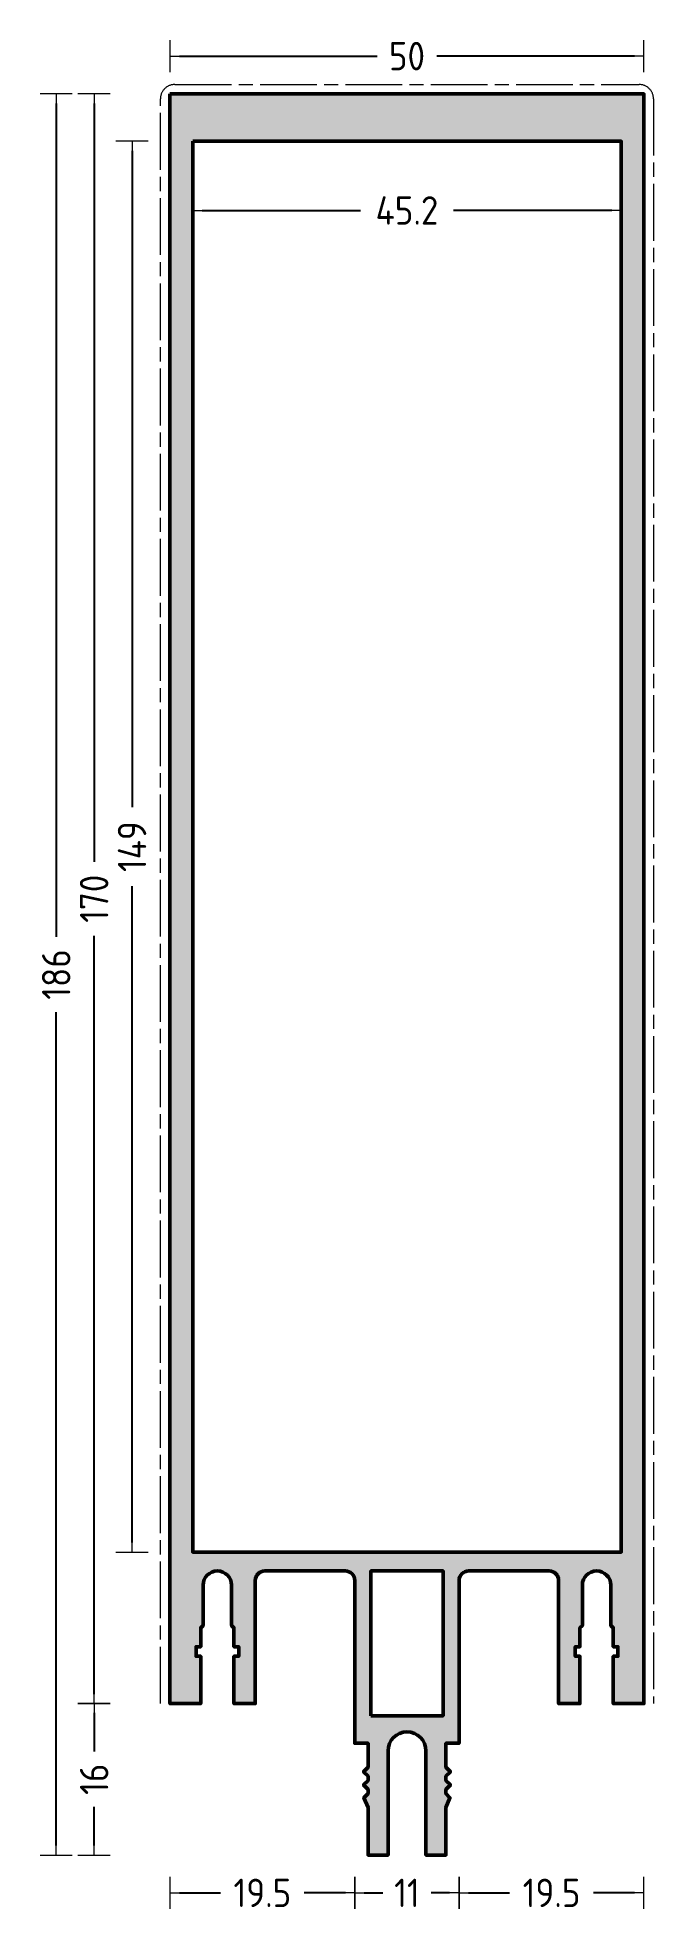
# Model space of a CAD drawing. Extents: x -39 to 26, y -6 to 192.
import ezdxf

# ---------------------------------------------------------------- set-up
doc = ezdxf.new("R2010")
doc.units = 0
doc.linetypes.add('AM_ISO08W050x2', pattern=[9, 6, -0.75, 1.5, -0.75])
doc.layers.get('0').update_dxf_attribs({"linetype": 'CONTINUOUS'})
for name, color, linetype, lineweight in [('AM_2N', 5, 'CONTINUOUS', 0), ('AM_S', 80, 'CONTINUOUS', 50), ('Docu-AM_5', 3, 'CONTINUOUS', 0), ('Docu-AM_8', 1, 'CONTINUOUS', 0)]:
    doc.layers.add(name, color=color, linetype=linetype, lineweight=lineweight)
doc.styles.get("Standard").update_dxf_attribs({"font": 'ISOCP'})
doc.dimstyles.new('HBS_CAT_1-1', dxfattribs={"dimscale": 0, "dimtxt": 3, "dimasz": 1, "dimexe": 1.5, "dimexo": 0.6, "dimgap": 1.5, "dimtad": 0, "dimdsep": 46, "dimtxsty": 'Standard', "dimblk": 'DIMCATBLOCK', "dimblk1": 'DIMCATBLOCK', "dimblk2": 'DIMCATBLOCK', "dimcen": 0, "dimse1": 1, "dimse2": 1, "dimclrd": 256, "dimclre": 256, "dimclrt": 2, "dimadec": 0, "dimazin": 0, "dimtfac": 0.7, "dimtofl": 0, "dimtmove": 0, "dimatfit": 3, "dimldrblk": 'DIMCATBLOCK', "dimfxl": 1, "dimtolj": 1, "dimarcsym": 0})

# ---------------------------------------------------------------- blocks, each defined once
blk = doc.blocks.new('DIMCATBLOCK')
for p, q in [((0, 0), (-1, 0)), ((0, -1.7), (0, 1.7))]:
    blk.add_line(p, q)
blk = doc.blocks.new('*D27')
at = {"layer": 'Docu-AM_5', "lineweight": -2}
for p, q in [((-24, 190), (-3.15, 190)), ((24, 190), (3.15, 190))]:
    blk.add_line(p, q, dxfattribs=at)
at = {"layer": 'Docu-AM_5', "lineweight": -2, "rotation": 180}
blk.add_blockref('DIMCATBLOCK', (-25, 190), dxfattribs=at)
at = {"layer": 'Docu-AM_5', "lineweight": -2}
blk.add_blockref('DIMCATBLOCK', (25, 190), dxfattribs=at)
at = {"layer": 'Docu-AM_5', "color": 2, "insert": (0, 190), "char_height": 3, "attachment_point": 5}
blk.add_mtext('\\A1;50', dxfattribs=at)
blk = doc.blocks.new('*D28')
at = {"layer": 'Docu-AM_5', "lineweight": -2}
for p, q in [((-33, 185), (-33, 104.9)), ((-33, 17), (-33, 97.1))]:
    blk.add_line(p, q, dxfattribs=at)
for p, rotation in [((-33, 186), 90), ((-33, 16), 270)]:
    blk.add_blockref('DIMCATBLOCK', p, dxfattribs=dict(at, rotation=rotation))
at = {"layer": 'Docu-AM_5', "color": 2, "insert": (-33, 101), "char_height": 3, "attachment_point": 5, "rotation": 90}
blk.add_mtext('\\A1;170', dxfattribs=at)
blk = doc.blocks.new('*D29')
at = {"layer": 'Docu-AM_5', "lineweight": -2}
for p, q in [((-33, 15), (-33, 10.92)), ((-33, 1), (-33, 5.08))]:
    blk.add_line(p, q, dxfattribs=at)
for p, rotation in [((-33, 16), 90), ((-33, 0), 270)]:
    blk.add_blockref('DIMCATBLOCK', p, dxfattribs=dict(at, rotation=rotation))
at = {"layer": 'Docu-AM_5', "color": 2, "insert": (-33, 8), "char_height": 3, "attachment_point": 5, "rotation": 90}
blk.add_mtext('\\A1;16', dxfattribs=at)
blk = doc.blocks.new('*D30')
at = {"layer": 'Docu-AM_5', "lineweight": -2}
for p, q in [((-37, 185), (-37, 96.97)), ((-37, 1), (-37, 89.03))]:
    blk.add_line(p, q, dxfattribs=at)
for p, rotation in [((-37, 186), 90), ((-37, 0), 270)]:
    blk.add_blockref('DIMCATBLOCK', p, dxfattribs=dict(at, rotation=rotation))
at = {"layer": 'Docu-AM_5', "color": 2, "insert": (-37, 93), "char_height": 3, "attachment_point": 5, "rotation": 90}
blk.add_mtext('\\A1;186', dxfattribs=at)
blk = doc.blocks.new('*D31')
at = {"layer": 'Docu-AM_5', "lineweight": -2}
for p, q in [((-4.5, -4), (-2.55, -4)), ((4.5, -4), (2.55, -4))]:
    blk.add_line(p, q, dxfattribs=at)
at = {"layer": 'Docu-AM_5', "lineweight": -2, "rotation": 180}
blk.add_blockref('DIMCATBLOCK', (-5.5, -4), dxfattribs=at)
at = {"layer": 'Docu-AM_5', "lineweight": -2}
blk.add_blockref('DIMCATBLOCK', (5.5, -4), dxfattribs=at)
at = {"layer": 'Docu-AM_5', "color": 2, "insert": (0, -4), "char_height": 3, "attachment_point": 5}
blk.add_mtext('\\A1;11', dxfattribs=at)
blk = doc.blocks.new('*D32')
at = {"layer": 'Docu-AM_5', "lineweight": -2}
for p, q in [((-24, -4), (-19.67, -4)), ((-6.5, -4), (-10.83, -4))]:
    blk.add_line(p, q, dxfattribs=at)
at = {"layer": 'Docu-AM_5', "lineweight": -2, "rotation": 180}
blk.add_blockref('DIMCATBLOCK', (-25, -4), dxfattribs=at)
at = {"layer": 'Docu-AM_5', "lineweight": -2}
blk.add_blockref('DIMCATBLOCK', (-5.5, -4), dxfattribs=at)
at = {"layer": 'Docu-AM_5', "color": 2, "insert": (-15.25, -4), "char_height": 3, "attachment_point": 5}
blk.add_mtext('\\A1;19.5', dxfattribs=at)
blk = doc.blocks.new('*D33')
at = {"layer": 'Docu-AM_5', "lineweight": -2}
for p, q in [((6.5, -4), (10.83, -4)), ((24, -4), (19.67, -4))]:
    blk.add_line(p, q, dxfattribs=at)
at = {"layer": 'Docu-AM_5', "lineweight": -2, "rotation": 180}
blk.add_blockref('DIMCATBLOCK', (5.5, -4), dxfattribs=at)
at = {"layer": 'Docu-AM_5', "lineweight": -2}
blk.add_blockref('DIMCATBLOCK', (25, -4), dxfattribs=at)
at = {"layer": 'Docu-AM_5', "color": 2, "insert": (15.25, -4), "char_height": 3, "attachment_point": 5}
blk.add_mtext('\\A1;19.5', dxfattribs=at)
blk = doc.blocks.new('*D34')
at = {"layer": 'Docu-AM_5', "lineweight": -2}
for p, q in [((-29, 180), (-29, 110.66)), ((-29, 33), (-29, 102.34))]:
    blk.add_line(p, q, dxfattribs=at)
for p, rotation in [((-29, 181), 90), ((-29, 32), 270)]:
    blk.add_blockref('DIMCATBLOCK', p, dxfattribs=dict(at, rotation=rotation))
at = {"layer": 'Docu-AM_5', "color": 2, "insert": (-29, 106.5), "char_height": 3, "attachment_point": 5, "rotation": 90}
blk.add_mtext('\\A1;149', dxfattribs=at)
blk = doc.blocks.new('*D35')
at = {"layer": 'Docu-AM_5', "lineweight": -2}
for p, q in [((-21.6, 173.7), (-4.89, 173.7)), ((21.6, 173.7), (4.89, 173.7))]:
    blk.add_line(p, q, dxfattribs=at)
at = {"layer": 'Docu-AM_5', "lineweight": -2, "rotation": 180}
blk.add_blockref('DIMCATBLOCK', (-22.6, 173.7), dxfattribs=at)
at = {"layer": 'Docu-AM_5', "lineweight": -2}
blk.add_blockref('DIMCATBLOCK', (22.6, 173.7), dxfattribs=at)
at = {"layer": 'Docu-AM_5', "color": 2, "insert": (0, 173.7), "char_height": 3, "attachment_point": 5}
blk.add_mtext('\\A1;45.2', dxfattribs=at)

msp = doc.modelspace()

# ---------------------------------------------------------------- hatches: boundary and pattern name
at = {"layer": 'Docu-AM_8'}
h = msp.add_hatch(color=256, dxfattribs=at)
edge = h.paths.add_edge_path()
edge.add_line((-25, 186), (25, 186))
edge.add_line((25, 186), (25, 16))
edge.add_line((25, 16), (21.75, 16))
edge.add_line((21.75, 16), (21.75, 21))
edge.add_line((21.75, 21), (22.25, 21))
edge.add_line((22.25, 21), (22.25, 22))
edge.add_line((22.25, 22), (21.75, 22))
edge.add_line((21.75, 22), (21.75, 24))
edge.add_line((21.75, 24), (21.5, 24.25))
edge.add_line((21.5, 24.25), (21.5, 28.5))
edge.add_arc((20, 28.5), 1.5, 360, 540)
edge.add_line((18.5, 28.5), (18.5, 24.25))
edge.add_line((18.5, 24.25), (18.25, 24))
edge.add_line((18.25, 24), (18.25, 22))
edge.add_line((18.25, 22), (17.75, 22))
edge.add_line((17.75, 22), (17.75, 21))
edge.add_line((17.75, 21), (18.25, 21))
edge.add_line((18.25, 21), (18.25, 16))
edge.add_line((18.25, 16), (16, 16))
edge.add_line((16, 16), (16, 29))
edge.add_arc((15, 29), 1, 360, 450)
edge.add_line((15, 30), (6.5, 30))
edge.add_arc((6.5, 29), 1, 90, 180)
edge.add_line((5.5, 29), (5.5, 11.8))
edge.add_line((5.5, 11.8), (4.1, 11.8))
edge.add_line((4.1, 11.8), (4.1, 9.283))
edge.add_line((4.1, 9.283), (4.583, 8.8))
edge.add_line((4.583, 8.8), (4.1, 8.317))
edge.add_line((4.1, 8.317), (4.1, 7.883))
edge.add_line((4.1, 7.883), (4.583, 7.4))
edge.add_line((4.583, 7.4), (4.1, 6.917))
edge.add_line((4.1, 6.917), (4.1, 6.483))
edge.add_line((4.1, 6.483), (4.536, 6.047))
edge.add_line((4.536, 6.047), (4.1, 5))
edge.add_line((4.1, 5), (4.1, 0))
edge.add_line((4.1, 0), (2, 0))
edge.add_line((2, 0), (2, 11))
edge.add_arc((0, 11), 2, 360, 540)
edge.add_line((-2, 11), (-2, 0))
edge.add_line((-2, 0), (-4.1, 0))
edge.add_line((-4.1, 0), (-4.1, 5))
edge.add_line((-4.1, 5), (-4.536, 6.047))
edge.add_line((-4.536, 6.047), (-4.1, 6.483))
edge.add_line((-4.1, 6.483), (-4.1, 6.917))
edge.add_line((-4.1, 6.917), (-4.583, 7.4))
edge.add_line((-4.583, 7.4), (-4.1, 7.883))
edge.add_line((-4.1, 7.883), (-4.1, 8.317))
edge.add_line((-4.1, 8.317), (-4.583, 8.8))
edge.add_line((-4.583, 8.8), (-4.1, 9.283))
edge.add_line((-4.1, 9.283), (-4.1, 11.8))
edge.add_line((-4.1, 11.8), (-5.5, 11.8))
edge.add_line((-5.5, 11.8), (-5.5, 29))
edge.add_arc((-6.5, 29), 1, 360, 450)
edge.add_line((-6.5, 30), (-15, 30))
edge.add_arc((-15, 29), 1, 90, 180)
edge.add_line((-16, 29), (-16, 16))
edge.add_line((-16, 16), (-18.25, 16))
edge.add_line((-18.25, 16), (-18.25, 21))
edge.add_line((-18.25, 21), (-17.75, 21))
edge.add_line((-17.75, 21), (-17.75, 22))
edge.add_line((-17.75, 22), (-18.25, 22))
edge.add_line((-18.25, 22), (-18.25, 24))
edge.add_line((-18.25, 24), (-18.5, 24.25))
edge.add_line((-18.5, 24.25), (-18.5, 28.5))
edge.add_arc((-20, 28.5), 1.5, 360, 540)
edge.add_line((-21.5, 28.5), (-21.5, 24.25))
edge.add_line((-21.5, 24.25), (-21.75, 24))
edge.add_line((-21.75, 24), (-21.75, 22))
edge.add_line((-21.75, 22), (-22.25, 22))
edge.add_line((-22.25, 22), (-22.25, 21))
edge.add_line((-22.25, 21), (-21.75, 21))
edge.add_line((-21.75, 21), (-21.75, 16))
edge.add_line((-21.75, 16), (-25, 16))
edge.add_line((-25, 16), (-25, 186))
h.paths.add_polyline_path([(-22.6, 181), (22.6, 181), (22.6, 32), (-22.6, 32)], flags=16)
h.paths.add_polyline_path([(-3.8, 14.7), (3.8, 14.7), (3.8, 30), (-3.8, 30)], flags=16)

# ---------------------------------------------------------------- linework, layer by layer
at = {"layer": 'AM_2N', "linetype": 'AM_ISO08W050x2'}
msp.add_lwpolyline([(-26, 16), (-26, 185.5, -0.4142136), (-24.5, 187), (24.5, 187, -0.4142136), (26, 185.5), (26, 16)], format="xyb", dxfattribs=at)
at = {"layer": 'AM_S'}
msp.add_lwpolyline([(-25, 186), (25, 186), (25, 16), (21.75, 16), (21.75, 21), (22.25, 21), (22.25, 22), (21.75, 22), (21.75, 24), (21.5, 24.25), (21.5, 28.5, 1), (18.5, 28.5), (18.5, 24.25), (18.25, 24), (18.25, 22), (17.75, 22), (17.75, 21), (18.25, 21), (18.25, 16), (16, 16), (16, 29, 0.4142136), (15, 30), (6.5, 30, 0.4142136), (5.5, 29), (5.5, 11.8), (4.1, 11.8), (4.1, 9.283), (4.583, 8.8), (4.1, 8.317), (4.1, 7.883), (4.583, 7.4), (4.1, 6.917), (4.1, 6.483), (4.536, 6.047), (4.1, 5), (4.1, 0), (2, 0), (2, 11, 1), (-2, 11), (-2, 0), (-4.1, 0), (-4.1, 5), (-4.536, 6.047), (-4.1, 6.483), (-4.1, 6.917), (-4.583, 7.4), (-4.1, 7.883), (-4.1, 8.317), (-4.583, 8.8), (-4.1, 9.283), (-4.1, 11.8), (-5.5, 11.8), (-5.5, 29, 0.4142136), (-6.5, 30), (-15, 30, 0.4142136), (-16, 29), (-16, 16), (-18.25, 16), (-18.25, 21), (-17.75, 21), (-17.75, 22), (-18.25, 22), (-18.25, 24), (-18.5, 24.25), (-18.5, 28.5, 1), (-21.5, 28.5), (-21.5, 24.25), (-21.75, 24), (-21.75, 22), (-22.25, 22), (-22.25, 21), (-21.75, 21), (-21.75, 16), (-25, 16), (-25, 186)], format="xyb", close=True, dxfattribs=at)
for points in [[(-22.6, 181), (22.6, 181), (22.6, 32), (-22.6, 32), (-22.6, 181)], [(-3.8, 14.7), (3.8, 14.7), (3.8, 30), (-3.8, 30), (-3.8, 14.7)]]:
    msp.add_lwpolyline(points, close=True, dxfattribs=at)

# ---------------------------------------------------------------- dimensions: what is measured, and where the dimension line sits
at = {"layer": 'Docu-AM_5'}
for base, p1, p2, picture, middle in [((25, 190), (-25, 185.5), (25, 185.5), '*D27', (0, 190)), ((-25, -4), (-5.5, 12), (-25, 16.3), '*D32', (-15.25, -4)), ((25, -4), (5.5, 12), (25, 16.3), '*D33', (15.25, -4)), ((5.5, -4), (-5.5, 12), (5.5, 12), '*D31', (0, -4))]:
    dim = msp.add_linear_dim(base=base, p1=p1, p2=p2, dimstyle='HBS_CAT_1-1', override={"dimscale": 1}, dxfattribs=at)
    dim.commit()
    dim.dimension.update_dxf_attribs({"geometry": picture, "text_midpoint": middle})
for base, p1, p2, angle, picture, middle in [((-37, 0), (-24.5, 186), (-3.6, 0), 90, '*D30', (-37, 93)), ((-33, 16), (-24.5, 186), (-24.7, 16), 90, '*D28', (-33, 101)), ((-29, 181), (-22.6, 32), (-22.3, 181), 90, '*D34', (-29, 106.5)), ((22.6, 173.7), (-22.6, 180.7), (22.6, 180.7), 180, '*D35', (0, 173.7)), ((-33, 0), (-24.7, 16), (-3.6, 0), 90, '*D29', (-33, 8))]:
    dim = msp.add_linear_dim(base=base, p1=p1, p2=p2, angle=angle, dimstyle='HBS_CAT_1-1', override={"dimscale": 1}, dxfattribs=at)
    dim.commit()
    dim.dimension.update_dxf_attribs({"geometry": picture, "text_midpoint": middle})

doc.saveas('drawing.dxf')
